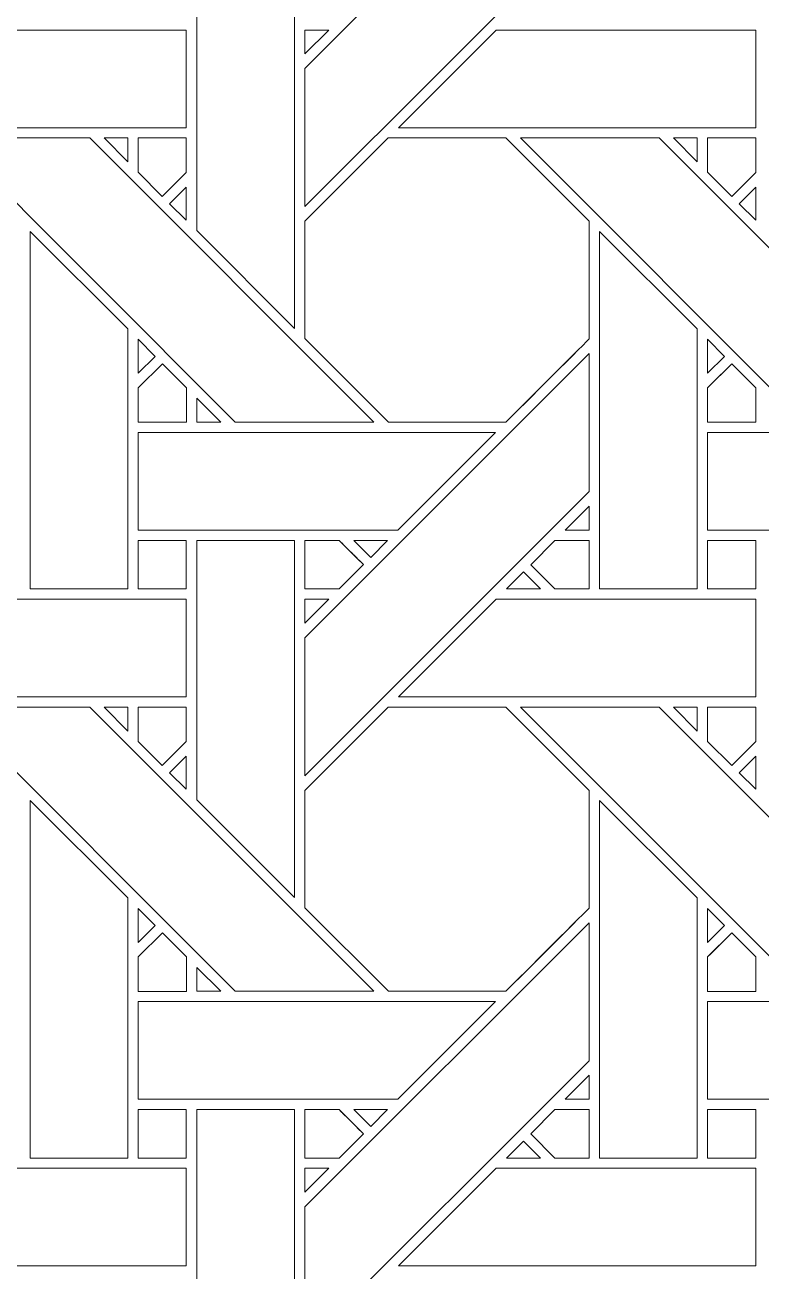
# Model space of a CAD drawing. Header units: inches. Extents: x 4.4 to 20.4, y 1.1 to 17.1.
# Drawn here: x 12.154 to 13.38, y 8.866 to 10.943 of the extents above; entities that cross this region are included whole.
import ezdxf

# ---------------------------------------------------------------- set-up
doc = ezdxf.new("R2010")
doc.units = ezdxf.units.IN
doc.header["$MEASUREMENT"] = 0
doc.layers.add('Design', color=7, linetype='Continuous', lineweight=0)

msp = doc.modelspace()

# ---------------------------------------------------------------- linework, layer by layer
at = {"layer": 'Design'}
for points, knots in [([(4.3829, 17.0948), (4.3829, 17.0948), (4.3829, 1.0948), (4.3829, 1.0948), (4.3829, 1.0948), (20.3829, 1.0948), (20.3829, 1.0948), (20.3829, 1.0948), (20.3829, 17.0948), (20.3829, 17.0948), (20.3829, 17.0948), (4.3829, 17.0948), (4.3829, 17.0948)], [0, 0, 0, 0, 1, 1, 1, 2, 2, 2, 3, 3, 3, 4, 4, 4, 4]), ([(19.3728, 16.2388), (19.3728, 16.2388), (5.2388, 16.2388), (5.2388, 16.2388), (5.2388, 16.2388), (5.2388, 1.9507), (5.2388, 1.9507), (5.2388, 1.9507), (19.5269, 1.9507), (19.5269, 1.9507), (19.5269, 1.9507), (19.5269, 16.2388), (19.5269, 16.2388), (19.5269, 16.2388), (19.3728, 16.2388), (19.3728, 16.2388)], [0, 0, 0, 0, 1, 1, 1, 2, 2, 2, 3, 3, 3, 4, 4, 4, 5, 5, 5, 5]), ([(13.0941, 11.1141), (13.0941, 11.1141), (12.6204, 10.6404), (12.6204, 10.6404), (12.6204, 10.6404), (12.6204, 10.8705), (12.6204, 10.8705), (12.6204, 10.8705), (13.0941, 11.3441), (13.0941, 11.3441), (13.0941, 11.3441), (13.0941, 11.1141), (13.0941, 11.1141)], [0, 0, 0, 0, 1, 1, 1, 2, 2, 2, 3, 3, 3, 4, 4, 4, 4]), ([(12.4403, 10.6004), (12.4403, 10.6004), (12.4403, 11.0326), (12.4403, 11.0326), (12.4403, 11.0326), (12.6032, 11.0326), (12.6032, 11.0326), (12.6032, 11.0326), (12.6032, 10.4375), (12.6032, 10.4375), (12.6032, 10.4375), (12.4403, 10.6004), (12.4403, 10.6004)], [0, 0, 0, 0, 1, 1, 1, 2, 2, 2, 3, 3, 3, 4, 4, 4, 4]), ([(12.4228, 10.9347), (12.4228, 10.9347), (12.4228, 10.7719), (12.4228, 10.7719), (12.4228, 10.7719), (11.8275, 10.7719), (11.8275, 10.7719), (11.8275, 10.7719), (11.9904, 10.9347), (11.9904, 10.9347), (11.9904, 10.9347), (12.4228, 10.9347), (12.4228, 10.9347)], [0, 0, 0, 0, 1, 1, 1, 2, 2, 2, 3, 3, 3, 4, 4, 4, 4]), ([(12.6602, 10.9347), (12.6602, 10.9347), (12.6204, 10.8949), (12.6204, 10.8949), (12.6204, 10.8949), (12.6204, 10.9347), (12.6204, 10.9347), (12.6204, 10.9347), (12.6602, 10.9347), (12.6602, 10.9347)], [0, 0, 0, 0, 1, 1, 1, 2, 2, 2, 3, 3, 3, 3]), ([(13.3715, 10.9347), (13.3715, 10.9347), (13.3715, 10.7719), (13.3715, 10.7719), (13.3715, 10.7719), (12.7762, 10.7719), (12.7762, 10.7719), (12.7762, 10.7719), (12.9391, 10.9347), (12.9391, 10.9347), (12.9391, 10.9347), (13.3715, 10.9347), (13.3715, 10.9347)], [0, 0, 0, 0, 1, 1, 1, 2, 2, 2, 3, 3, 3, 4, 4, 4, 4]), ([(12.7354, 10.2811), (12.7354, 10.2811), (12.5044, 10.2811), (12.5044, 10.2811), (12.5044, 10.2811), (12.0308, 10.7548), (12.0308, 10.7548), (12.0308, 10.7548), (12.2618, 10.7548), (12.2618, 10.7548), (12.2618, 10.7548), (12.7354, 10.2811), (12.7354, 10.2811)], [0, 0, 0, 0, 1, 1, 1, 2, 2, 2, 3, 3, 3, 4, 4, 4, 4]), ([(12.2859, 10.7548), (12.2859, 10.7548), (12.3253, 10.7548), (12.3253, 10.7548), (12.3253, 10.7548), (12.3253, 10.715), (12.3253, 10.715), (12.3253, 10.715), (12.2859, 10.7548), (12.2859, 10.7548)], [0, 0, 0, 0, 1, 1, 1, 2, 2, 2, 3, 3, 3, 3]), ([(12.4228, 10.7548), (12.4228, 10.7548), (12.4228, 10.6972), (12.4228, 10.6972), (12.4228, 10.6972), (12.3828, 10.6573), (12.3828, 10.6573), (12.3828, 10.6573), (12.3425, 10.6976), (12.3425, 10.6976), (12.3425, 10.6976), (12.3425, 10.7548), (12.3425, 10.7548), (12.3425, 10.7548), (12.4228, 10.7548), (12.4228, 10.7548)], [0, 0, 0, 0, 1, 1, 1, 2, 2, 2, 3, 3, 3, 4, 4, 4, 5, 5, 5, 5]), ([(12.4228, 10.6972), (12.4228, 10.6972), (12.3828, 10.6573), (12.3828, 10.6573), (12.3828, 10.6573), (12.3425, 10.6976), (12.3425, 10.6976), (12.3425, 10.6976), (12.3425, 10.7548), (12.3425, 10.7548), (12.3425, 10.7548), (12.4228, 10.7548), (12.4228, 10.7548), (12.4228, 10.7548), (12.4228, 10.6972), (12.4228, 10.6972)], [0, 0, 0, 0, 1, 1, 1, 2, 2, 2, 3, 3, 3, 4, 4, 4, 5, 5, 5, 5]), ([(12.7591, 10.7548), (12.7591, 10.7548), (12.9553, 10.7548), (12.9553, 10.7548), (12.9553, 10.7548), (13.0941, 10.6161), (13.0941, 10.6161), (13.0941, 10.6161), (13.0941, 10.4199), (13.0941, 10.4199), (13.0763, 10.4019), (12.9643, 10.2902), (12.9553, 10.2812), (12.9553, 10.2812), (12.7596, 10.2812), (12.7596, 10.2812), (12.7596, 10.2812), (12.6204, 10.4204), (12.6204, 10.4204), (12.6204, 10.4204), (12.6204, 10.6161), (12.6204, 10.6161), (12.6204, 10.6161), (12.7591, 10.7548), (12.7591, 10.7548)], [0, 0, 0, 0, 1, 1, 1, 2, 2, 2, 3, 3, 3, 4, 4, 4, 5, 5, 5, 6, 6, 6, 7, 7, 7, 8, 8, 8, 8]), ([(13.0941, 10.6161), (13.0941, 10.6161), (13.0941, 10.4199), (13.0941, 10.4199), (13.0759, 10.4016), (12.9641, 10.2899), (12.9553, 10.2812), (12.9553, 10.2812), (12.7596, 10.2812), (12.7596, 10.2812), (12.7596, 10.2812), (12.6204, 10.4204), (12.6204, 10.4204), (12.6204, 10.4204), (12.6204, 10.6161), (12.6204, 10.6161), (12.6204, 10.6161), (12.7591, 10.7548), (12.7591, 10.7548), (12.7591, 10.7548), (12.9553, 10.7548), (12.9553, 10.7548), (12.9553, 10.7548), (13.0941, 10.6161), (13.0941, 10.6161)], [0, 0, 0, 0, 1, 1, 1, 2, 2, 2, 3, 3, 3, 4, 4, 4, 5, 5, 5, 6, 6, 6, 7, 7, 7, 8, 8, 8, 8]), ([(13.6841, 10.2811), (13.6841, 10.2811), (13.4531, 10.2811), (13.4531, 10.2811), (13.4531, 10.2811), (12.9795, 10.7548), (12.9795, 10.7548), (12.9795, 10.7548), (13.2105, 10.7548), (13.2105, 10.7548), (13.2105, 10.7548), (13.6841, 10.2811), (13.6841, 10.2811)], [0, 0, 0, 0, 1, 1, 1, 2, 2, 2, 3, 3, 3, 4, 4, 4, 4]), ([(13.2346, 10.7548), (13.2346, 10.7548), (13.2741, 10.7548), (13.2741, 10.7548), (13.2741, 10.7548), (13.2741, 10.715), (13.2741, 10.715), (13.2741, 10.715), (13.2346, 10.7548), (13.2346, 10.7548)], [0, 0, 0, 0, 1, 1, 1, 2, 2, 2, 3, 3, 3, 3]), ([(13.3715, 10.7548), (13.3715, 10.7548), (13.3715, 10.6972), (13.3715, 10.6972), (13.3715, 10.6972), (13.3316, 10.6573), (13.3316, 10.6573), (13.3316, 10.6573), (13.2913, 10.6976), (13.2913, 10.6976), (13.2913, 10.6976), (13.2913, 10.7548), (13.2913, 10.7548), (13.2913, 10.7548), (13.3715, 10.7548), (13.3715, 10.7548)], [0, 0, 0, 0, 1, 1, 1, 2, 2, 2, 3, 3, 3, 4, 4, 4, 5, 5, 5, 5]), ([(13.3715, 10.6972), (13.3715, 10.6972), (13.3316, 10.6573), (13.3316, 10.6573), (13.3316, 10.6573), (13.2913, 10.6976), (13.2913, 10.6976), (13.2913, 10.6976), (13.2913, 10.7548), (13.2913, 10.7548), (13.2913, 10.7548), (13.3715, 10.7548), (13.3715, 10.7548), (13.3715, 10.7548), (13.3715, 10.6972), (13.3715, 10.6972)], [0, 0, 0, 0, 1, 1, 1, 2, 2, 2, 3, 3, 3, 4, 4, 4, 5, 5, 5, 5]), ([(12.4228, 10.6729), (12.4228, 10.6729), (12.4228, 10.6178), (12.4228, 10.6178), (12.4228, 10.6178), (12.395, 10.6452), (12.395, 10.6452), (12.395, 10.6452), (12.4228, 10.6729), (12.4228, 10.6729)], [0, 0, 0, 0, 1, 1, 1, 2, 2, 2, 3, 3, 3, 3]), ([(13.3715, 10.6729), (13.3715, 10.6729), (13.3715, 10.6178), (13.3715, 10.6178), (13.3715, 10.6178), (13.3438, 10.6452), (13.3438, 10.6452), (13.3438, 10.6452), (13.3715, 10.6729), (13.3715, 10.6729)], [0, 0, 0, 0, 1, 1, 1, 2, 2, 2, 3, 3, 3, 3]), ([(12.1625, 10.0031), (12.1625, 10.0031), (12.1625, 10.599), (12.1625, 10.599), (12.1625, 10.599), (12.3252, 10.4368), (12.3252, 10.4368), (12.3252, 10.4368), (12.3252, 10.0031), (12.3252, 10.0031), (12.3252, 10.0031), (12.1625, 10.0031), (12.1625, 10.0031)], [0, 0, 0, 0, 1, 1, 1, 2, 2, 2, 3, 3, 3, 4, 4, 4, 4]), ([(13.1112, 10.0031), (13.1112, 10.0031), (13.1112, 10.599), (13.1112, 10.599), (13.1112, 10.599), (13.274, 10.4368), (13.274, 10.4368), (13.274, 10.4368), (13.274, 10.0031), (13.274, 10.0031), (13.274, 10.0031), (13.1112, 10.0031), (13.1112, 10.0031)], [0, 0, 0, 0, 1, 1, 1, 2, 2, 2, 3, 3, 3, 4, 4, 4, 4]), ([(12.3425, 10.3626), (12.3425, 10.3626), (12.3425, 10.4193), (12.3425, 10.4193), (12.3425, 10.4193), (12.3707, 10.3908), (12.3707, 10.3908), (12.3707, 10.3908), (12.3425, 10.3626), (12.3425, 10.3626)], [0, 0, 0, 0, 1, 1, 1, 2, 2, 2, 3, 3, 3, 3]), ([(13.2913, 10.3626), (13.2913, 10.3626), (13.2913, 10.4193), (13.2913, 10.4193), (13.2913, 10.4193), (13.3195, 10.3908), (13.3195, 10.3908), (13.3195, 10.3908), (13.2913, 10.3626), (13.2913, 10.3626)], [0, 0, 0, 0, 1, 1, 1, 2, 2, 2, 3, 3, 3, 3]), ([(13.0941, 10.1654), (13.0941, 10.1654), (12.6204, 9.6917), (12.6204, 9.6917), (12.6204, 9.6917), (12.6204, 9.9218), (12.6204, 9.9218), (12.6204, 9.9218), (13.0941, 10.3954), (13.0941, 10.3954), (13.0941, 10.3954), (13.0941, 10.1654), (13.0941, 10.1654)], [0, 0, 0, 0, 1, 1, 1, 2, 2, 2, 3, 3, 3, 4, 4, 4, 4]), ([(12.3425, 10.2809), (12.3425, 10.2809), (12.3425, 10.3382), (12.3425, 10.3382), (12.3425, 10.3382), (12.3829, 10.3785), (12.3829, 10.3785), (12.3829, 10.3785), (12.4232, 10.3382), (12.4232, 10.3382), (12.4232, 10.3382), (12.4232, 10.2809), (12.4232, 10.2809), (12.4232, 10.2809), (12.3425, 10.2809), (12.3425, 10.2809)], [0, 0, 0, 0, 1, 1, 1, 2, 2, 2, 3, 3, 3, 4, 4, 4, 5, 5, 5, 5]), ([(12.3829, 10.3785), (12.3829, 10.3785), (12.4232, 10.3382), (12.4232, 10.3382), (12.4232, 10.3382), (12.4232, 10.2809), (12.4232, 10.2809), (12.4232, 10.2809), (12.3425, 10.2809), (12.3425, 10.2809), (12.3425, 10.2809), (12.3425, 10.3382), (12.3425, 10.3382), (12.3425, 10.3382), (12.3829, 10.3785), (12.3829, 10.3785)], [0, 0, 0, 0, 1, 1, 1, 2, 2, 2, 3, 3, 3, 4, 4, 4, 5, 5, 5, 5]), ([(13.2913, 10.2809), (13.2913, 10.2809), (13.2913, 10.3382), (13.2913, 10.3382), (13.2913, 10.3382), (13.3316, 10.3785), (13.3316, 10.3785), (13.3316, 10.3785), (13.3719, 10.3382), (13.3719, 10.3382), (13.3719, 10.3382), (13.3719, 10.2809), (13.3719, 10.2809), (13.3719, 10.2809), (13.2913, 10.2809), (13.2913, 10.2809)], [0, 0, 0, 0, 1, 1, 1, 2, 2, 2, 3, 3, 3, 4, 4, 4, 5, 5, 5, 5]), ([(13.2973, 10.3442), (13.2973, 10.3442), (13.3316, 10.3785), (13.3316, 10.3785), (13.3316, 10.3785), (13.3719, 10.3382), (13.3719, 10.3382), (13.3719, 10.3382), (13.3719, 10.2809), (13.3719, 10.2809), (13.3719, 10.2809), (13.2913, 10.2809), (13.2913, 10.2809), (13.2913, 10.2809), (13.2913, 10.3382), (13.2913, 10.3382), (13.2913, 10.3382), (13.2973, 10.3442), (13.2973, 10.3442)], [0, 0, 0, 0, 1, 1, 1, 2, 2, 2, 3, 3, 3, 4, 4, 4, 5, 5, 5, 6, 6, 6, 6]), ([(12.4405, 10.2811), (12.4405, 10.2811), (12.4405, 10.3209), (12.4405, 10.3209), (12.4405, 10.3209), (12.4802, 10.2811), (12.4802, 10.2811), (12.4802, 10.2811), (12.4405, 10.2811), (12.4405, 10.2811)], [0, 0, 0, 0, 1, 1, 1, 2, 2, 2, 3, 3, 3, 3]), ([(12.9382, 10.2639), (12.9382, 10.2639), (12.7755, 10.1012), (12.7755, 10.1012), (12.7755, 10.1012), (12.3425, 10.1012), (12.3425, 10.1012), (12.3425, 10.1012), (12.3425, 10.2639), (12.3425, 10.2639), (12.3425, 10.2639), (12.9382, 10.2639), (12.9382, 10.2639)], [0, 0, 0, 0, 1, 1, 1, 2, 2, 2, 3, 3, 3, 4, 4, 4, 4]), ([(13.887, 10.2639), (13.887, 10.2639), (13.7242, 10.1012), (13.7242, 10.1012), (13.7242, 10.1012), (13.2913, 10.1012), (13.2913, 10.1012), (13.2913, 10.1012), (13.2913, 10.2639), (13.2913, 10.2639), (13.2913, 10.2639), (13.887, 10.2639), (13.887, 10.2639)], [0, 0, 0, 0, 1, 1, 1, 2, 2, 2, 3, 3, 3, 4, 4, 4, 4]), ([(13.0543, 10.1012), (13.0543, 10.1012), (13.0941, 10.141), (13.0941, 10.141), (13.0941, 10.141), (13.0941, 10.1012), (13.0941, 10.1012), (13.0941, 10.1012), (13.0543, 10.1012), (13.0543, 10.1012)], [0, 0, 0, 0, 1, 1, 1, 2, 2, 2, 3, 3, 3, 3]), ([(12.3425, 10.0839), (12.3425, 10.0839), (12.4228, 10.0839), (12.4228, 10.0839), (12.4228, 10.0839), (12.4228, 10.0031), (12.4228, 10.0031), (12.4228, 10.0031), (12.3425, 10.0031), (12.3425, 10.0031), (12.3425, 10.0031), (12.3425, 10.0839), (12.3425, 10.0839)], [0, 0, 0, 0, 1, 1, 1, 2, 2, 2, 3, 3, 3, 4, 4, 4, 4]), ([(12.4228, 10.0839), (12.4228, 10.0839), (12.4228, 10.0031), (12.4228, 10.0031), (12.4228, 10.0031), (12.3425, 10.0031), (12.3425, 10.0031), (12.3425, 10.0031), (12.3425, 10.0839), (12.3425, 10.0839), (12.3425, 10.0839), (12.4228, 10.0839), (12.4228, 10.0839)], [0, 0, 0, 0, 1, 1, 1, 2, 2, 2, 3, 3, 3, 4, 4, 4, 4]), ([(12.4403, 9.6517), (12.4403, 9.6517), (12.4403, 10.0839), (12.4403, 10.0839), (12.4403, 10.0839), (12.6032, 10.0839), (12.6032, 10.0839), (12.6032, 10.0839), (12.6032, 9.4888), (12.6032, 9.4888), (12.6032, 9.4888), (12.4403, 9.6517), (12.4403, 9.6517)], [0, 0, 0, 0, 1, 1, 1, 2, 2, 2, 3, 3, 3, 4, 4, 4, 4]), ([(12.6775, 10.0839), (12.6826, 10.0788), (12.7134, 10.048), (12.7178, 10.0436), (12.7178, 10.0436), (12.6774, 10.0032), (12.6774, 10.0032), (12.6774, 10.0032), (12.6204, 10.0032), (12.6204, 10.0032), (12.6204, 10.0032), (12.6204, 10.0839), (12.6204, 10.0839), (12.6204, 10.0839), (12.6775, 10.0839), (12.6775, 10.0839)], [0, 0, 0, 0, 1, 1, 1, 2, 2, 2, 3, 3, 3, 4, 4, 4, 5, 5, 5, 5]), ([(12.7019, 10.0595), (12.7019, 10.0595), (12.7178, 10.0436), (12.7178, 10.0436), (12.7178, 10.0436), (12.6774, 10.0032), (12.6774, 10.0032), (12.6774, 10.0032), (12.6204, 10.0032), (12.6204, 10.0032), (12.6204, 10.0032), (12.6204, 10.0839), (12.6204, 10.0839), (12.6204, 10.0839), (12.6775, 10.0839), (12.6775, 10.0839), (12.6828, 10.0786), (12.6927, 10.0688), (12.7019, 10.0595)], [0, 0, 0, 0, 1, 1, 1, 2, 2, 2, 3, 3, 3, 4, 4, 4, 5, 5, 5, 6, 6, 6, 6]), ([(12.7018, 10.0839), (12.7018, 10.0839), (12.7583, 10.0839), (12.7583, 10.0839), (12.7583, 10.0839), (12.73, 10.0557), (12.73, 10.0557), (12.73, 10.0557), (12.7018, 10.0839), (12.7018, 10.0839)], [0, 0, 0, 0, 1, 1, 1, 2, 2, 2, 3, 3, 3, 3]), ([(13.037, 10.0031), (13.037, 10.0031), (12.9966, 10.0435), (12.9966, 10.0435), (12.9966, 10.0435), (13.037, 10.084), (13.037, 10.084), (13.037, 10.084), (13.0941, 10.084), (13.0941, 10.084), (13.0941, 10.084), (13.0941, 10.0031), (13.0941, 10.0031), (13.0941, 10.0031), (13.037, 10.0031), (13.037, 10.0031)], [0, 0, 0, 0, 1, 1, 1, 2, 2, 2, 3, 3, 3, 4, 4, 4, 5, 5, 5, 5]), ([(13.0941, 10.084), (13.0941, 10.084), (13.0941, 10.0031), (13.0941, 10.0031), (13.0941, 10.0031), (13.037, 10.0031), (13.037, 10.0031), (13.037, 10.0031), (12.9966, 10.0435), (12.9966, 10.0435), (12.9966, 10.0435), (13.037, 10.084), (13.037, 10.084), (13.037, 10.084), (13.0941, 10.084), (13.0941, 10.084)], [0, 0, 0, 0, 1, 1, 1, 2, 2, 2, 3, 3, 3, 4, 4, 4, 5, 5, 5, 5]), ([(13.2913, 10.0839), (13.2913, 10.0839), (13.3715, 10.0839), (13.3715, 10.0839), (13.3715, 10.0839), (13.3715, 10.0031), (13.3715, 10.0031), (13.3715, 10.0031), (13.2913, 10.0031), (13.2913, 10.0031), (13.2913, 10.0031), (13.2913, 10.0839), (13.2913, 10.0839)], [0, 0, 0, 0, 1, 1, 1, 2, 2, 2, 3, 3, 3, 4, 4, 4, 4]), ([(13.3715, 10.0839), (13.3715, 10.0839), (13.3715, 10.0031), (13.3715, 10.0031), (13.3715, 10.0031), (13.2913, 10.0031), (13.2913, 10.0031), (13.2913, 10.0031), (13.2913, 10.0839), (13.2913, 10.0839), (13.2913, 10.0839), (13.3715, 10.0839), (13.3715, 10.0839)], [0, 0, 0, 0, 1, 1, 1, 2, 2, 2, 3, 3, 3, 4, 4, 4, 4]), ([(13.0127, 10.0031), (13.0127, 10.0031), (12.9562, 10.0031), (12.9562, 10.0031), (12.9562, 10.0031), (12.9845, 10.0314), (12.9845, 10.0314), (12.9845, 10.0314), (13.0127, 10.0031), (13.0127, 10.0031)], [0, 0, 0, 0, 1, 1, 1, 2, 2, 2, 3, 3, 3, 3]), ([(12.4228, 9.986), (12.4228, 9.986), (12.4228, 9.8232), (12.4228, 9.8232), (12.4228, 9.8232), (11.8275, 9.8232), (11.8275, 9.8232), (11.8275, 9.8232), (11.9904, 9.986), (11.9904, 9.986), (11.9904, 9.986), (12.4228, 9.986), (12.4228, 9.986)], [0, 0, 0, 0, 1, 1, 1, 2, 2, 2, 3, 3, 3, 4, 4, 4, 4]), ([(12.6602, 9.986), (12.6602, 9.986), (12.6204, 9.9462), (12.6204, 9.9462), (12.6204, 9.9462), (12.6204, 9.986), (12.6204, 9.986), (12.6204, 9.986), (12.6602, 9.986), (12.6602, 9.986)], [0, 0, 0, 0, 1, 1, 1, 2, 2, 2, 3, 3, 3, 3]), ([(13.3715, 9.986), (13.3715, 9.986), (13.3715, 9.8232), (13.3715, 9.8232), (13.3715, 9.8232), (12.7762, 9.8232), (12.7762, 9.8232), (12.7762, 9.8232), (12.9391, 9.986), (12.9391, 9.986), (12.9391, 9.986), (13.3715, 9.986), (13.3715, 9.986)], [0, 0, 0, 0, 1, 1, 1, 2, 2, 2, 3, 3, 3, 4, 4, 4, 4]), ([(12.7354, 9.3324), (12.7354, 9.3324), (12.5044, 9.3324), (12.5044, 9.3324), (12.5044, 9.3324), (12.0308, 9.8061), (12.0308, 9.8061), (12.0308, 9.8061), (12.2618, 9.8061), (12.2618, 9.8061), (12.2618, 9.8061), (12.7354, 9.3324), (12.7354, 9.3324)], [0, 0, 0, 0, 1, 1, 1, 2, 2, 2, 3, 3, 3, 4, 4, 4, 4]), ([(12.2859, 9.8061), (12.2859, 9.8061), (12.3253, 9.8061), (12.3253, 9.8061), (12.3253, 9.8061), (12.3253, 9.7662), (12.3253, 9.7662), (12.3253, 9.7662), (12.2859, 9.8061), (12.2859, 9.8061)], [0, 0, 0, 0, 1, 1, 1, 2, 2, 2, 3, 3, 3, 3]), ([(12.4228, 9.8061), (12.4228, 9.8061), (12.4228, 9.7485), (12.4228, 9.7485), (12.4228, 9.7485), (12.3828, 9.7085), (12.3828, 9.7085), (12.3828, 9.7085), (12.3425, 9.7489), (12.3425, 9.7489), (12.3425, 9.7489), (12.3425, 9.8061), (12.3425, 9.8061), (12.3425, 9.8061), (12.4228, 9.8061), (12.4228, 9.8061)], [0, 0, 0, 0, 1, 1, 1, 2, 2, 2, 3, 3, 3, 4, 4, 4, 5, 5, 5, 5]), ([(12.4228, 9.7485), (12.4228, 9.7485), (12.3828, 9.7085), (12.3828, 9.7085), (12.3828, 9.7085), (12.3425, 9.7489), (12.3425, 9.7489), (12.3425, 9.7489), (12.3425, 9.8061), (12.3425, 9.8061), (12.3425, 9.8061), (12.4228, 9.8061), (12.4228, 9.8061), (12.4228, 9.8061), (12.4228, 9.7485), (12.4228, 9.7485)], [0, 0, 0, 0, 1, 1, 1, 2, 2, 2, 3, 3, 3, 4, 4, 4, 5, 5, 5, 5]), ([(12.7591, 9.8061), (12.7591, 9.8061), (12.9553, 9.8061), (12.9553, 9.8061), (12.9553, 9.8061), (13.0941, 9.6673), (13.0941, 9.6673), (13.0941, 9.6673), (13.0941, 9.4711), (13.0941, 9.4711), (13.0763, 9.4532), (12.9643, 9.3414), (12.9553, 9.3324), (12.9553, 9.3324), (12.7596, 9.3324), (12.7596, 9.3324), (12.7596, 9.3324), (12.6204, 9.4717), (12.6204, 9.4717), (12.6204, 9.4717), (12.6204, 9.6673), (12.6204, 9.6673), (12.6204, 9.6673), (12.7591, 9.8061), (12.7591, 9.8061)], [0, 0, 0, 0, 1, 1, 1, 2, 2, 2, 3, 3, 3, 4, 4, 4, 5, 5, 5, 6, 6, 6, 7, 7, 7, 8, 8, 8, 8]), ([(13.0941, 9.4711), (13.0759, 9.4529), (12.9641, 9.3412), (12.9553, 9.3324), (12.9553, 9.3324), (12.7596, 9.3324), (12.7596, 9.3324), (12.7596, 9.3324), (12.6204, 9.4717), (12.6204, 9.4717), (12.6204, 9.4717), (12.6204, 9.6673), (12.6204, 9.6673), (12.6204, 9.6673), (12.7591, 9.8061), (12.7591, 9.8061), (12.7591, 9.8061), (12.9553, 9.8061), (12.9553, 9.8061), (12.9553, 9.8061), (13.0941, 9.6673), (13.0941, 9.6673), (13.0941, 9.6673), (13.0941, 9.4711), (13.0941, 9.4711)], [0, 0, 0, 0, 1, 1, 1, 2, 2, 2, 3, 3, 3, 4, 4, 4, 5, 5, 5, 6, 6, 6, 7, 7, 7, 8, 8, 8, 8]), ([(13.4531, 9.3324), (13.4531, 9.3324), (12.9795, 9.8061), (12.9795, 9.8061), (12.9795, 9.8061), (13.2105, 9.8061), (13.2105, 9.8061), (13.2105, 9.8061), (13.6841, 9.3324), (13.6841, 9.3324), (13.6841, 9.3324), (13.4531, 9.3324), (13.4531, 9.3324)], [0, 0, 0, 0, 1, 1, 1, 2, 2, 2, 3, 3, 3, 4, 4, 4, 4]), ([(13.2346, 9.8061), (13.2346, 9.8061), (13.2741, 9.8061), (13.2741, 9.8061), (13.2741, 9.8061), (13.2741, 9.7662), (13.2741, 9.7662), (13.2741, 9.7662), (13.2346, 9.8061), (13.2346, 9.8061)], [0, 0, 0, 0, 1, 1, 1, 2, 2, 2, 3, 3, 3, 3]), ([(13.3715, 9.8061), (13.3715, 9.8061), (13.3715, 9.7485), (13.3715, 9.7485), (13.3715, 9.7485), (13.3316, 9.7085), (13.3316, 9.7085), (13.3316, 9.7085), (13.2913, 9.7489), (13.2913, 9.7489), (13.2913, 9.7489), (13.2913, 9.8061), (13.2913, 9.8061), (13.2913, 9.8061), (13.3715, 9.8061), (13.3715, 9.8061)], [0, 0, 0, 0, 1, 1, 1, 2, 2, 2, 3, 3, 3, 4, 4, 4, 5, 5, 5, 5]), ([(13.3715, 9.7485), (13.3715, 9.7485), (13.3316, 9.7085), (13.3316, 9.7085), (13.3316, 9.7085), (13.2913, 9.7489), (13.2913, 9.7489), (13.2913, 9.7489), (13.2913, 9.8061), (13.2913, 9.8061), (13.2913, 9.8061), (13.3715, 9.8061), (13.3715, 9.8061), (13.3715, 9.8061), (13.3715, 9.7485), (13.3715, 9.7485)], [0, 0, 0, 0, 1, 1, 1, 2, 2, 2, 3, 3, 3, 4, 4, 4, 5, 5, 5, 5]), ([(12.4228, 9.7242), (12.4228, 9.7242), (12.4228, 9.6691), (12.4228, 9.6691), (12.4228, 9.6691), (12.395, 9.6964), (12.395, 9.6964), (12.395, 9.6964), (12.4228, 9.7242), (12.4228, 9.7242)], [0, 0, 0, 0, 1, 1, 1, 2, 2, 2, 3, 3, 3, 3]), ([(13.3715, 9.7242), (13.3715, 9.7242), (13.3715, 9.6691), (13.3715, 9.6691), (13.3715, 9.6691), (13.3438, 9.6964), (13.3438, 9.6964), (13.3438, 9.6964), (13.3715, 9.7242), (13.3715, 9.7242)], [0, 0, 0, 0, 1, 1, 1, 2, 2, 2, 3, 3, 3, 3]), ([(12.1625, 9.0544), (12.1625, 9.0544), (12.1625, 9.6502), (12.1625, 9.6502), (12.1625, 9.6502), (12.3252, 9.4881), (12.3252, 9.4881), (12.3252, 9.4881), (12.3252, 9.0544), (12.3252, 9.0544), (12.3252, 9.0544), (12.1625, 9.0544), (12.1625, 9.0544)], [0, 0, 0, 0, 1, 1, 1, 2, 2, 2, 3, 3, 3, 4, 4, 4, 4]), ([(13.1112, 9.0544), (13.1112, 9.0544), (13.1112, 9.6502), (13.1112, 9.6502), (13.1112, 9.6502), (13.274, 9.4881), (13.274, 9.4881), (13.274, 9.4881), (13.274, 9.0544), (13.274, 9.0544), (13.274, 9.0544), (13.1112, 9.0544), (13.1112, 9.0544)], [0, 0, 0, 0, 1, 1, 1, 2, 2, 2, 3, 3, 3, 4, 4, 4, 4]), ([(12.3425, 9.4138), (12.3425, 9.4138), (12.3425, 9.4706), (12.3425, 9.4706), (12.3425, 9.4706), (12.3707, 9.442), (12.3707, 9.442), (12.3707, 9.442), (12.3425, 9.4138), (12.3425, 9.4138)], [0, 0, 0, 0, 1, 1, 1, 2, 2, 2, 3, 3, 3, 3]), ([(13.2913, 9.4138), (13.2913, 9.4138), (13.2913, 9.4706), (13.2913, 9.4706), (13.2913, 9.4706), (13.3195, 9.442), (13.3195, 9.442), (13.3195, 9.442), (13.2913, 9.4138), (13.2913, 9.4138)], [0, 0, 0, 0, 1, 1, 1, 2, 2, 2, 3, 3, 3, 3]), ([(13.0941, 9.2166), (13.0941, 9.2166), (12.6204, 8.743), (12.6204, 8.743), (12.6204, 8.743), (12.6204, 8.9731), (12.6204, 8.9731), (12.6204, 8.9731), (13.0941, 9.4467), (13.0941, 9.4467), (13.0941, 9.4467), (13.0941, 9.2166), (13.0941, 9.2166)], [0, 0, 0, 0, 1, 1, 1, 2, 2, 2, 3, 3, 3, 4, 4, 4, 4]), ([(12.3425, 9.3322), (12.3425, 9.3322), (12.3425, 9.3895), (12.3425, 9.3895), (12.3425, 9.3895), (12.3829, 9.4298), (12.3829, 9.4298), (12.3829, 9.4298), (12.4232, 9.3895), (12.4232, 9.3895), (12.4232, 9.3895), (12.4232, 9.3322), (12.4232, 9.3322), (12.4232, 9.3322), (12.3425, 9.3322), (12.3425, 9.3322)], [0, 0, 0, 0, 1, 1, 1, 2, 2, 2, 3, 3, 3, 4, 4, 4, 5, 5, 5, 5]), ([(12.3829, 9.4298), (12.3829, 9.4298), (12.4232, 9.3895), (12.4232, 9.3895), (12.4232, 9.3895), (12.4232, 9.3322), (12.4232, 9.3322), (12.4232, 9.3322), (12.3425, 9.3322), (12.3425, 9.3322), (12.3425, 9.3322), (12.3425, 9.3895), (12.3425, 9.3895), (12.3425, 9.3895), (12.3829, 9.4298), (12.3829, 9.4298)], [0, 0, 0, 0, 1, 1, 1, 2, 2, 2, 3, 3, 3, 4, 4, 4, 5, 5, 5, 5]), ([(13.2913, 9.3322), (13.2913, 9.3322), (13.2913, 9.3895), (13.2913, 9.3895), (13.2913, 9.3895), (13.3316, 9.4298), (13.3316, 9.4298), (13.3316, 9.4298), (13.3719, 9.3895), (13.3719, 9.3895), (13.3719, 9.3895), (13.3719, 9.3322), (13.3719, 9.3322), (13.3719, 9.3322), (13.2913, 9.3322), (13.2913, 9.3322)], [0, 0, 0, 0, 1, 1, 1, 2, 2, 2, 3, 3, 3, 4, 4, 4, 5, 5, 5, 5]), ([(13.2967, 9.3949), (13.2967, 9.3949), (13.3316, 9.4298), (13.3316, 9.4298), (13.3316, 9.4298), (13.3719, 9.3895), (13.3719, 9.3895), (13.3719, 9.3895), (13.3719, 9.3322), (13.3719, 9.3322), (13.3719, 9.3322), (13.2913, 9.3322), (13.2913, 9.3322), (13.2913, 9.3322), (13.2913, 9.3895), (13.2913, 9.3895), (13.2913, 9.3895), (13.2967, 9.3949), (13.2967, 9.3949)], [0, 0, 0, 0, 1, 1, 1, 2, 2, 2, 3, 3, 3, 4, 4, 4, 5, 5, 5, 6, 6, 6, 6]), ([(12.4405, 9.3324), (12.4405, 9.3324), (12.4405, 9.3722), (12.4405, 9.3722), (12.4405, 9.3722), (12.4802, 9.3324), (12.4802, 9.3324), (12.4802, 9.3324), (12.4405, 9.3324), (12.4405, 9.3324)], [0, 0, 0, 0, 1, 1, 1, 2, 2, 2, 3, 3, 3, 3]), ([(12.9382, 9.3152), (12.9382, 9.3152), (12.7755, 9.1525), (12.7755, 9.1525), (12.7755, 9.1525), (12.3425, 9.1525), (12.3425, 9.1525), (12.3425, 9.1525), (12.3425, 9.3152), (12.3425, 9.3152), (12.3425, 9.3152), (12.9382, 9.3152), (12.9382, 9.3152)], [0, 0, 0, 0, 1, 1, 1, 2, 2, 2, 3, 3, 3, 4, 4, 4, 4]), ([(13.2913, 9.1525), (13.2913, 9.1525), (13.2913, 9.3152), (13.2913, 9.3152), (13.2913, 9.3152), (13.887, 9.3152), (13.887, 9.3152), (13.887, 9.3152), (13.7242, 9.1525), (13.7242, 9.1525), (13.7242, 9.1525), (13.2913, 9.1525), (13.2913, 9.1525)], [0, 0, 0, 0, 1, 1, 1, 2, 2, 2, 3, 3, 3, 4, 4, 4, 4]), ([(13.0543, 9.1525), (13.0543, 9.1525), (13.0941, 9.1923), (13.0941, 9.1923), (13.0941, 9.1923), (13.0941, 9.1525), (13.0941, 9.1525), (13.0941, 9.1525), (13.0543, 9.1525), (13.0543, 9.1525)], [0, 0, 0, 0, 1, 1, 1, 2, 2, 2, 3, 3, 3, 3]), ([(12.3425, 9.1352), (12.3425, 9.1352), (12.4228, 9.1352), (12.4228, 9.1352), (12.4228, 9.1352), (12.4228, 9.0544), (12.4228, 9.0544), (12.4228, 9.0544), (12.3425, 9.0544), (12.3425, 9.0544), (12.3425, 9.0544), (12.3425, 9.1352), (12.3425, 9.1352)], [0, 0, 0, 0, 1, 1, 1, 2, 2, 2, 3, 3, 3, 4, 4, 4, 4]), ([(12.4228, 9.1352), (12.4228, 9.1352), (12.4228, 9.0544), (12.4228, 9.0544), (12.4228, 9.0544), (12.3425, 9.0544), (12.3425, 9.0544), (12.3425, 9.0544), (12.3425, 9.1352), (12.3425, 9.1352), (12.3425, 9.1352), (12.4228, 9.1352), (12.4228, 9.1352)], [0, 0, 0, 0, 1, 1, 1, 2, 2, 2, 3, 3, 3, 4, 4, 4, 4]), ([(12.6032, 9.1352), (12.6032, 9.1352), (12.6032, 8.5401), (12.6032, 8.5401), (12.6032, 8.5401), (12.4403, 8.703), (12.4403, 8.703), (12.4403, 8.703), (12.4403, 9.1352), (12.4403, 9.1352), (12.4403, 9.1352), (12.6032, 9.1352), (12.6032, 9.1352)], [0, 0, 0, 0, 1, 1, 1, 2, 2, 2, 3, 3, 3, 4, 4, 4, 4]), ([(12.6775, 9.1352), (12.6826, 9.1301), (12.7134, 9.0993), (12.7178, 9.0948), (12.7178, 9.0948), (12.6774, 9.0544), (12.6774, 9.0544), (12.6774, 9.0544), (12.6204, 9.0544), (12.6204, 9.0544), (12.6204, 9.0544), (12.6204, 9.1352), (12.6204, 9.1352), (12.6204, 9.1352), (12.6775, 9.1352), (12.6775, 9.1352)], [0, 0, 0, 0, 1, 1, 1, 2, 2, 2, 3, 3, 3, 4, 4, 4, 5, 5, 5, 5]), ([(12.6204, 9.0544), (12.6204, 9.0544), (12.6204, 9.1352), (12.6204, 9.1352), (12.6204, 9.1352), (12.6775, 9.1352), (12.6775, 9.1352), (12.6829, 9.1298), (12.7137, 9.0989), (12.7178, 9.0948), (12.7178, 9.0948), (12.6774, 9.0544), (12.6774, 9.0544), (12.6774, 9.0544), (12.6204, 9.0544), (12.6204, 9.0544)], [0, 0, 0, 0, 1, 1, 1, 2, 2, 2, 3, 3, 3, 4, 4, 4, 5, 5, 5, 5]), ([(12.7018, 9.1352), (12.7018, 9.1352), (12.7583, 9.1352), (12.7583, 9.1352), (12.7583, 9.1352), (12.73, 9.107), (12.73, 9.107), (12.73, 9.107), (12.7018, 9.1352), (12.7018, 9.1352)], [0, 0, 0, 0, 1, 1, 1, 2, 2, 2, 3, 3, 3, 3]), ([(13.037, 9.0544), (13.037, 9.0544), (12.9966, 9.0948), (12.9966, 9.0948), (12.9966, 9.0948), (13.037, 9.1352), (13.037, 9.1352), (13.037, 9.1352), (13.0941, 9.1352), (13.0941, 9.1352), (13.0941, 9.1352), (13.0941, 9.0544), (13.0941, 9.0544), (13.0941, 9.0544), (13.037, 9.0544), (13.037, 9.0544)], [0, 0, 0, 0, 1, 1, 1, 2, 2, 2, 3, 3, 3, 4, 4, 4, 5, 5, 5, 5]), ([(13.0941, 9.1352), (13.0941, 9.1352), (13.0941, 9.0544), (13.0941, 9.0544), (13.0941, 9.0544), (13.037, 9.0544), (13.037, 9.0544), (13.037, 9.0544), (12.9966, 9.0948), (12.9966, 9.0948), (12.9966, 9.0948), (13.037, 9.1352), (13.037, 9.1352), (13.037, 9.1352), (13.0941, 9.1352), (13.0941, 9.1352)], [0, 0, 0, 0, 1, 1, 1, 2, 2, 2, 3, 3, 3, 4, 4, 4, 5, 5, 5, 5]), ([(13.2913, 9.1352), (13.2913, 9.1352), (13.3715, 9.1352), (13.3715, 9.1352), (13.3715, 9.1352), (13.3715, 9.0544), (13.3715, 9.0544), (13.3715, 9.0544), (13.2913, 9.0544), (13.2913, 9.0544), (13.2913, 9.0544), (13.2913, 9.1352), (13.2913, 9.1352)], [0, 0, 0, 0, 1, 1, 1, 2, 2, 2, 3, 3, 3, 4, 4, 4, 4]), ([(13.2913, 9.0544), (13.2913, 9.0544), (13.2913, 9.1352), (13.2913, 9.1352), (13.2913, 9.1352), (13.3715, 9.1352), (13.3715, 9.1352), (13.3715, 9.1352), (13.3715, 9.0544), (13.3715, 9.0544), (13.3715, 9.0544), (13.2913, 9.0544), (13.2913, 9.0544)], [0, 0, 0, 0, 1, 1, 1, 2, 2, 2, 3, 3, 3, 4, 4, 4, 4]), ([(13.0127, 9.0544), (13.0127, 9.0544), (12.9562, 9.0544), (12.9562, 9.0544), (12.9562, 9.0544), (12.9845, 9.0827), (12.9845, 9.0827), (12.9845, 9.0827), (13.0127, 9.0544), (13.0127, 9.0544)], [0, 0, 0, 0, 1, 1, 1, 2, 2, 2, 3, 3, 3, 3]), ([(12.4228, 9.0373), (12.4228, 9.0373), (12.4228, 8.8745), (12.4228, 8.8745), (12.4228, 8.8745), (11.8275, 8.8745), (11.8275, 8.8745), (11.8275, 8.8745), (11.9904, 9.0373), (11.9904, 9.0373), (11.9904, 9.0373), (12.4228, 9.0373), (12.4228, 9.0373)], [0, 0, 0, 0, 1, 1, 1, 2, 2, 2, 3, 3, 3, 4, 4, 4, 4]), ([(12.6602, 9.0373), (12.6602, 9.0373), (12.6204, 8.9974), (12.6204, 8.9974), (12.6204, 8.9974), (12.6204, 9.0373), (12.6204, 9.0373), (12.6204, 9.0373), (12.6602, 9.0373), (12.6602, 9.0373)], [0, 0, 0, 0, 1, 1, 1, 2, 2, 2, 3, 3, 3, 3]), ([(13.3715, 9.0373), (13.3715, 9.0373), (13.3715, 8.8745), (13.3715, 8.8745), (13.3715, 8.8745), (12.7762, 8.8745), (12.7762, 8.8745), (12.7762, 8.8745), (12.9391, 9.0373), (12.9391, 9.0373), (12.9391, 9.0373), (13.3715, 9.0373), (13.3715, 9.0373)], [0, 0, 0, 0, 1, 1, 1, 2, 2, 2, 3, 3, 3, 4, 4, 4, 4])]:
    msp.add_open_spline(points, degree=3, knots=knots, dxfattribs=at)

doc.saveas('drawing.dxf')
